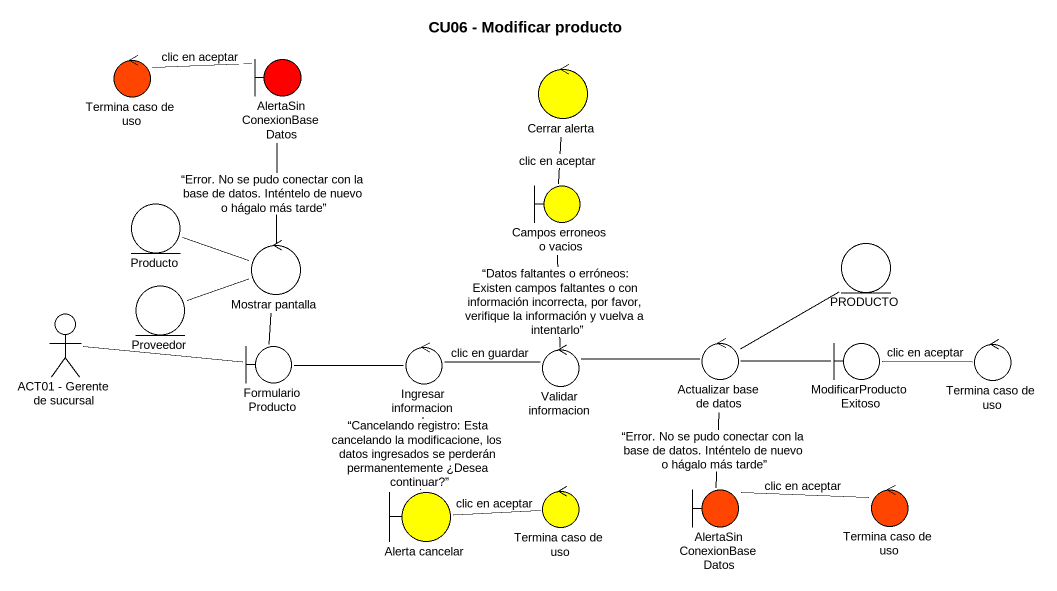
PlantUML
@startuml
title CU06 - Modificar producto
control "Termina caso de uso" as Termina_caso_de_uso #FF4500
boundary AlertaSinConexionBaseDatos #FF0000
control "Cerrar alerta" as Cerrar_alerta #FFFF00
entity Producto
boundary "Campos erroneos o vacios" as Campos_erroneos_o_vacios #FFFF00
control "Mostrar pantalla" as Mostrar_pantalla
entity PRODUCTO
actor "ACT01 - Gerente de sucursal" as ACT01_Gerente_de_sucursal
entity Proveedor
boundary FormularioProducto
control "Ingresar informacion" as Ingresar_informacion
control "Validar informacion" as Validar_informacion
control "Actualizar base de datos" as Actualizar_base_de_datos
boundary ModificarProductoExitoso
control "Termina caso de uso" as Termina_caso_de_uso_2
boundary "Alerta cancelar" as Alerta_cancelar #FFFF00
control "Termina caso de uso" as Termina_caso_de_uso_3 #FFFF00
boundary "AlertaSinConexionBaseDatos" as AlertaSinConexionBaseDatos_2 #FF4500
control "Termina caso de uso" as Termina_caso_de_uso_4 #FF4500
AlertaSinConexionBaseDatos -left- Termina_caso_de_uso : clic en aceptar
AlertaSinConexionBaseDatos -- Mostrar_pantalla : “Error. No se pudo conectar con la base de datos. Inténtelo de nuevo o hágalo más tarde”
Cerrar_alerta -- Campos_erroneos_o_vacios : clic en aceptar
Producto -right- Mostrar_pantalla
ACT01_Gerente_de_sucursal -right- FormularioProducto
Proveedor -right- Mostrar_pantalla
FormularioProducto -up- Mostrar_pantalla
FormularioProducto -right- Ingresar_informacion
Ingresar_informacion -right- Validar_informacion : clic en guardar
Ingresar_informacion -- Alerta_cancelar : “Cancelando registro: Esta cancelando la modificacione, los datos ingresados se perderán permanentemente ¿Desea continuar?”
Validar_informacion -up- Campos_erroneos_o_vacios : “Datos faltantes o erróneos: Existen campos faltantes o con información incorrecta, por favor, verifique la información y vuelva a intentarlo”
Validar_informacion -right- Actualizar_base_de_datos
Actualizar_base_de_datos -up- PRODUCTO
Actualizar_base_de_datos -right- ModificarProductoExitoso
Actualizar_base_de_datos -- AlertaSinConexionBaseDatos_2 : “Error. No se pudo conectar con la base de datos. Inténtelo de nuevo o hágalo más tarde”
ModificarProductoExitoso -right- Termina_caso_de_uso_2 : clic en aceptar
Alerta_cancelar -right- Termina_caso_de_uso_3 : clic en aceptar
AlertaSinConexionBaseDatos_2 -right- Termina_caso_de_uso_4 : clic en aceptar
@enduml
